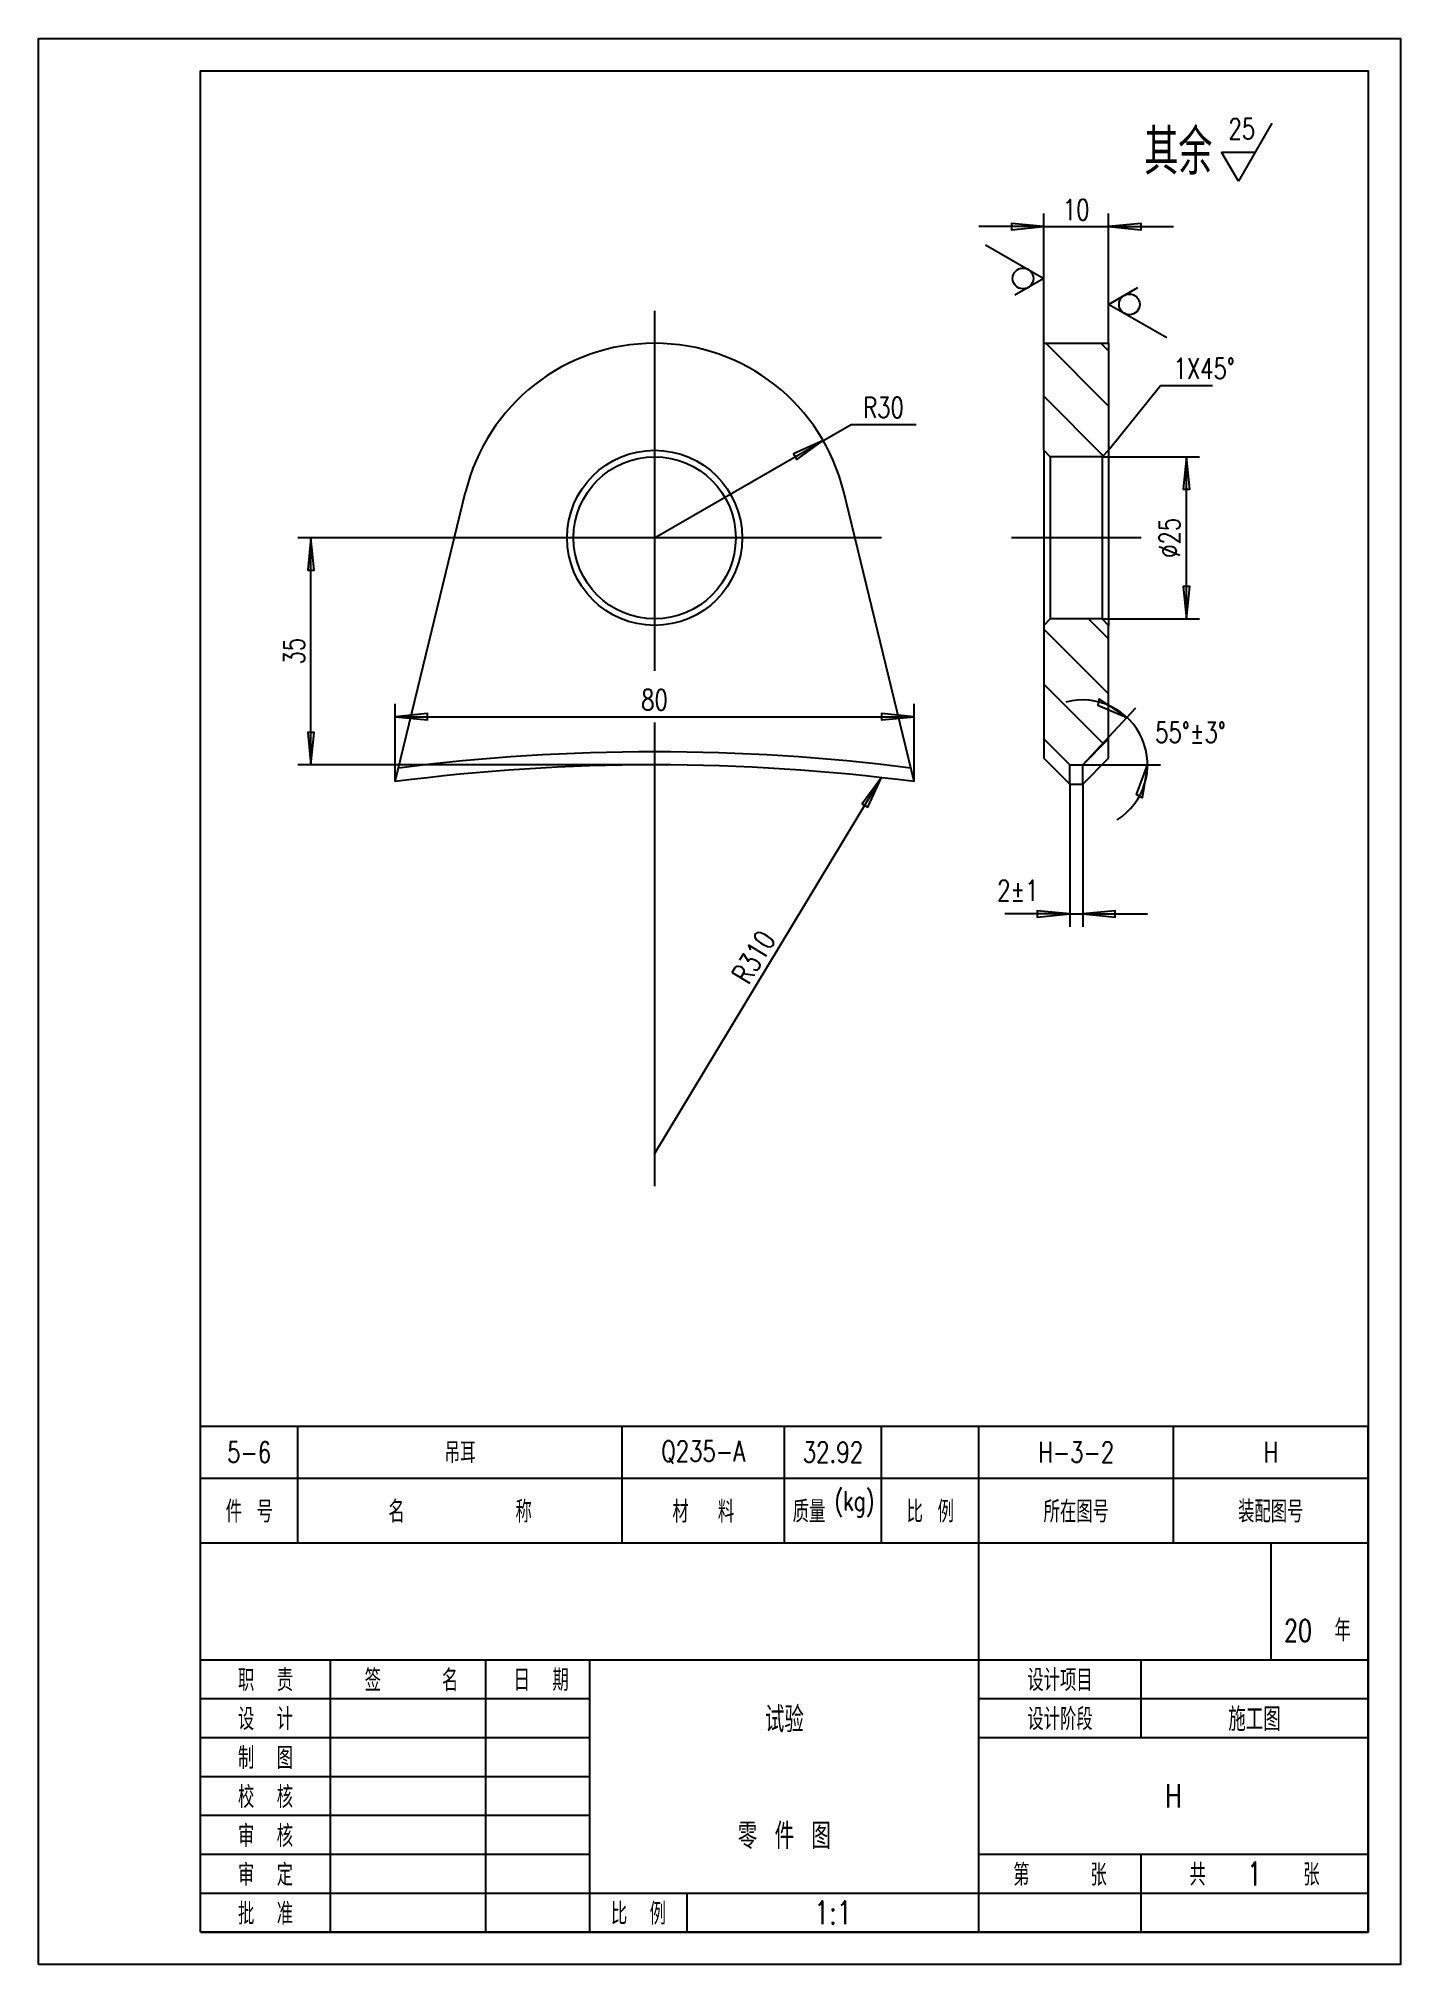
# Model space of a CAD drawing. Extents: x -25 to 185, y -5 to 292.
import ezdxf
from ezdxf.enums import TextEntityAlignment as Align

# ---------------------------------------------------------------- set-up
doc = ezdxf.new("R2010")
doc.units = 0
doc.header["$LTSCALE"] = 30
doc.header["$MEASUREMENT"] = 0
doc.linetypes.add('CENTER', pattern=[6.25, 5, -0.5, 0.25, -0.5])
for name, color, linetype in [('1', 2, 'CONTINUOUS'), ('2', 1, 'CONTINUOUS'), ('4', 2, 'CENTER')]:
    doc.layers.add(name, color=color, linetype=linetype)
doc.styles.add('HZ', font='txt', dxfattribs={"width": 0.75, "bigfont": 'hztxt'})
doc.styles.get("Standard").update_dxf_attribs({"font": 'simplex', "width": 0.75, "bigfont": 'hztxt'})

# ---------------------------------------------------------------- blocks, each defined once
blk = doc.blocks.new('BT3')
at = {"layer": '1'}
for p, q in [((-165, 0), (-165, 18)), ((-115, 0), (-115, 18)), ((-90, 0), (-90, 18)), ((-75, 0), (-75, 18)), ((-60, 0), (-60, 18)), ((-30, 0), (-30, 18)), ((-180, 10), (0, 10))]:
    blk.add_line(p, q, dxfattribs=at)
at = {"layer": '2'}
for p, q in [((-180, 18), (0, 18)), ((-180, 18), (0, 18)), ((-180, 0), (-180, 18)), ((0, 0), (0, 18)), ((-180, 0), (0, 0))]:
    blk.add_line(p, q, dxfattribs=at)
at = {"layer": '1', "style": 'HZ', "width": 0.75}
for s, p in [('件 号', (-172.5, 5)), ('名       称', (-140, 5)), ('材  料', (-102.5, 5)), ('质量', (-86.2, 5)), ('比 例', (-67.5, 5)), ('所在图号', (-45, 5)), ('装配图号', (-15, 5))]:
    blk.add_text(s, height=3.36, dxfattribs=at).set_placement(p, align=Align.MIDDLE)
blk.add_text('(kg)', height=3, dxfattribs=at).set_placement((-79.2, 5), align=Align.CENTER)

msp = doc.modelspace()

# ---------------------------------------------------------------- linework, layer by layer
at = {"layer": '1'}
for p, q in [((165.18, 278.96), (160, 270)), ((160, 270), (157.41, 274.48)), ((157.41, 274.48), (162.59, 274.48)), ((130, 245), (130, 265)), ((140, 245), (140, 265)), ((130, 263), (140, 263)), ((121.04, 260.18), (130, 255)), ((130, 255), (125.52, 252.42)), ((140, 251), (144.48, 253.58)), ((148.96, 245.82), (140, 251)), ((140, 235.33), (130.33, 245)), ((138.82, 245), (140, 243.82)), ((140, 228.5), (148, 238.5)), ((148, 238.5), (156, 238.5)), ((130, 236.85), (139.17, 227.67)), ((70, 215), (100.31, 232.5)), ((100.31, 232.5), (110.31, 232.5)), ((139, 227.5), (154, 227.5)), ((152, 202.5), (152, 227.5)), ((70, 215), (15, 215)), ((17, 180), (17, 215)), ((136.91, 202.5), (140, 199.41)), ((139, 202.5), (154, 202.5)), ((140, 190.93), (130, 200.93)), ((130, 192.44), (139.22, 183.22)), ((30, 177.41), (30, 189.41)), ((30, 187.41), (110, 187.41)), ((110, 177.41), (110, 189.41)), ((136, 180), (144.19, 188.77)), ((70, 180), (15, 180)), ((136, 180), (148, 180)), ((70, 120), (105, 178.02)), ((134, 177), (134, 155)), ((136, 177), (136, 155)), ((134, 157), (136, 157)), ((120, 0), (120, 60)), ((165, 60), (165, 42)), ((0, 42), (180, 42)), ((20, 0), (20, 42)), ((43.97, 0), (43.97, 42)), ((60, 0), (60, 42)), ((145, 30), (145, 42)), ((0, 36), (60, 36)), ((120, 36), (180, 36)), ((0, 30), (60, 30)), ((120, 30), (180, 30)), ((0, 24), (60, 24)), ((0, 18), (60, 18)), ((0, 12), (60, 12)), ((120, 12), (180, 12)), ((145, 0), (145, 12)), ((0, 6), (180, 6)), ((75, 0), (75, 6))]:
    msp.add_line(p, q, dxfattribs=at)
for points in [[(-25, -5), (-25, 292), (185, 292), (185, -5)], [(95.98, 230), (91.4, 227.93), (91.9, 227.06)], [(142.82, 187.31), (138.55, 190.19), (138.31, 189.22)], [(146, 180), (145.19, 174.92), (144.31, 175.4)]]:
    msp.add_lwpolyline(points, close=True, dxfattribs=at)
for points in [[(130, 263), (125, 263.5), (125, 262.5), (130, 263), (120, 263)], [(140, 263), (145, 262.5), (145, 263.5), (140, 263), (150, 263)], [(152, 227.5), (151.5, 222.5), (152.5, 222.5), (152, 227.5)], [(17, 215), (16.5, 210), (17.5, 210), (17, 215)], [(152, 202.5), (152.5, 207.5), (151.5, 207.5), (152, 202.5)], [(30, 187.41), (35, 186.91), (35, 187.91), (30, 187.41)], [(110, 187.41), (105, 187.91), (105, 186.91), (110, 187.41)], [(17, 180), (17.5, 185), (16.5, 185), (17, 180)], [(105, 178.02), (101.99, 173.99), (102.85, 173.48), (105, 178.02)], [(134, 157), (129, 157.5), (129, 156.5), (134, 157), (124, 157)], [(136, 157), (141, 156.5), (141, 157.5), (136, 157), (146, 157)]]:
    msp.add_lwpolyline(points, dxfattribs=at)
for centre in [(126.8, 255), (143.2, 251)]:
    msp.add_circle(centre, 1.6, dxfattribs=at)
msp.add_arc((136, 180), 10, 302.0899, 104.9101, dxfattribs=at)
for points in [[(130, 263), (125, 263.5), (125, 262.5), (130, 263)], [(140, 263), (145, 262.5), (145, 263.5), (140, 263)], [(95.98, 230), (91.4, 227.93), (91.9, 227.06), (95.98, 230)], [(152, 227.5), (151.5, 222.5), (152.5, 222.5), (152, 227.5)], [(17, 215), (16.5, 210), (17.5, 210), (17, 215)], [(152, 202.5), (152.5, 207.5), (151.5, 207.5), (152, 202.5)], [(142.82, 187.31), (138.55, 190.19), (138.31, 189.22), (142.82, 187.31)], [(30, 187.41), (35, 186.91), (35, 187.91), (30, 187.41)], [(110, 187.41), (105, 187.91), (105, 186.91), (110, 187.41)], [(17, 180), (17.5, 185), (16.5, 185), (17, 180)], [(146, 180), (145.19, 174.92), (144.31, 175.4), (146, 180)], [(105, 178.02), (101.99, 173.99), (102.85, 173.48), (105, 178.02)], [(134, 157), (129, 157.5), (129, 156.5), (134, 157)], [(136, 157), (141, 156.5), (141, 157.5), (136, 157)]]:
    msp.add_solid(points, dxfattribs=at)
at = {"layer": '2'}
for p, q in [((130, 228.5), (130, 201.5)), ((131, 227.5), (131, 202.5)), ((139, 227.5), (139, 202.5)), ((140, 228.5), (140, 201.5)), ((30, 177.41), (40.85, 222.08)), ((110, 177.41), (99.15, 222.08)), ((134, 177), (134, 180)), ((136, 177), (136, 180)), ((0, 60), (180, 60)), ((0, 0), (0, 60)), ((180, 0), (180, 60)), ((0, 0), (180, 0))]:
    msp.add_line(p, q, dxfattribs=at)
for points in [[(0, 0), (0, 287), (180, 287), (180, 0)], [(130, 245), (140, 245), (140, 228.5), (139, 227.5), (131, 227.5), (130, 228.5)], [(140, 201.5), (139, 202.5), (131, 202.5), (130, 201.5), (130, 184), (134, 180), (136, 180), (140, 184)]]:
    msp.add_lwpolyline(points, close=True, dxfattribs=at)
msp.add_lwpolyline([(130, 184), (130, 181), (134, 177), (136, 177), (140, 181), (140, 184)], dxfattribs=at)
for radius in [13.5, 12.5]:
    msp.add_circle((70, 215), radius, dxfattribs=at)
for centre, radius, start, end in [((70, 215), 30, 13.6487, 166.3513), ((70, -130), 312, 82.7267, 97.2733), ((70, -130), 310, 82.5863, 97.4137)]:
    msp.add_arc(centre, radius, start, end, dxfattribs=at)
at = {"layer": '4'}
for p, q in [((70, 250), (70, 194.5)), ((105, 215), (35, 215)), ((145, 215), (125, 215)), ((70, 186.5), (70, 115))]:
    msp.add_line(p, q, dxfattribs=at)

# ---------------------------------------------------------------- block references
at = {"layer": '1'}
msp.add_blockref('BT3', (180, 60), dxfattribs=at)

# ---------------------------------------------------------------- texts
at = {"layer": '1', "style": 'HZ', "width": 0.75}
for s, height, p in [('25', 3.2, (162.59, 276.48)), ('其余', 7, (156, 271))]:
    msp.add_text(s, height=height, dxfattribs=at).set_placement(p, align=Align.RIGHT)
for s, p in [('10', (135, 264)), ('R30', (105.31, 233.5)), ('80', (70, 188.41)), ('2%%p1', (126, 159))]:
    msp.add_text(s, height=3.2, dxfattribs=at).set_placement(p, align=Align.CENTER)
for s, p in [('1X45%%d', (150, 239.5)), ('55%%d%%p3%%d ', (147.17, 183.39))]:
    msp.add_text(s, height=3.2, dxfattribs=at).set_placement(p)
for s, rotation, p in [('%%c25', 90, (151, 215)), ('35', 90, (16, 197.5)), ('R310', 58.9, (86.64, 149.53))]:
    msp.add_text(s, height=3.2, rotation=rotation, dxfattribs=at).set_placement(p, align=Align.CENTER)
for s, height, p in [('5-6', 3.2, (7.5, 74)), ('吊耳', 3.2, (40, 74)), ('Q235-A', 3.2, (77.5, 74)), ('32.92', 3.2, (97.5, 74)), ('H-3-2', 3.2, (135, 74)), ('H', 3.2, (165, 74)), ('试验', 4, (90, 33)), ('施工图', 3.6, (162.5, 33)), ('H', 3.6, (150, 21)), ('零 件 图', 4, (90, 15)), ('1', 3.6, (162.5, 9)), ('1:1', 3.6, (97.5, 3))]:
    msp.add_text(s, height=height, dxfattribs=at).set_placement(p, align=Align.MIDDLE)
at = {"layer": '1', "width": 0.75}
for s, p in [('20  年', (172.19, 46.68)), ('职  责', (10, 39)), ('签     名', (32.5, 39)), ('日  期', (52.5, 39)), ('设计项目', (132.5, 39)), ('设  计', (10, 33)), ('设计阶段', (132.5, 33)), ('制  图', (10, 27)), ('校  核', (10, 21)), ('审  核', (10, 15)), ('审  定', (10, 9)), ('第     张', (132.5, 9)), ('共        张', (162.5, 9)), ('批  准', (10, 3)), ('比  例', (67.5, 3))]:
    msp.add_text(s, height=3.36, dxfattribs=at).set_placement(p, align=Align.MIDDLE)

doc.saveas('drawing.dxf')
